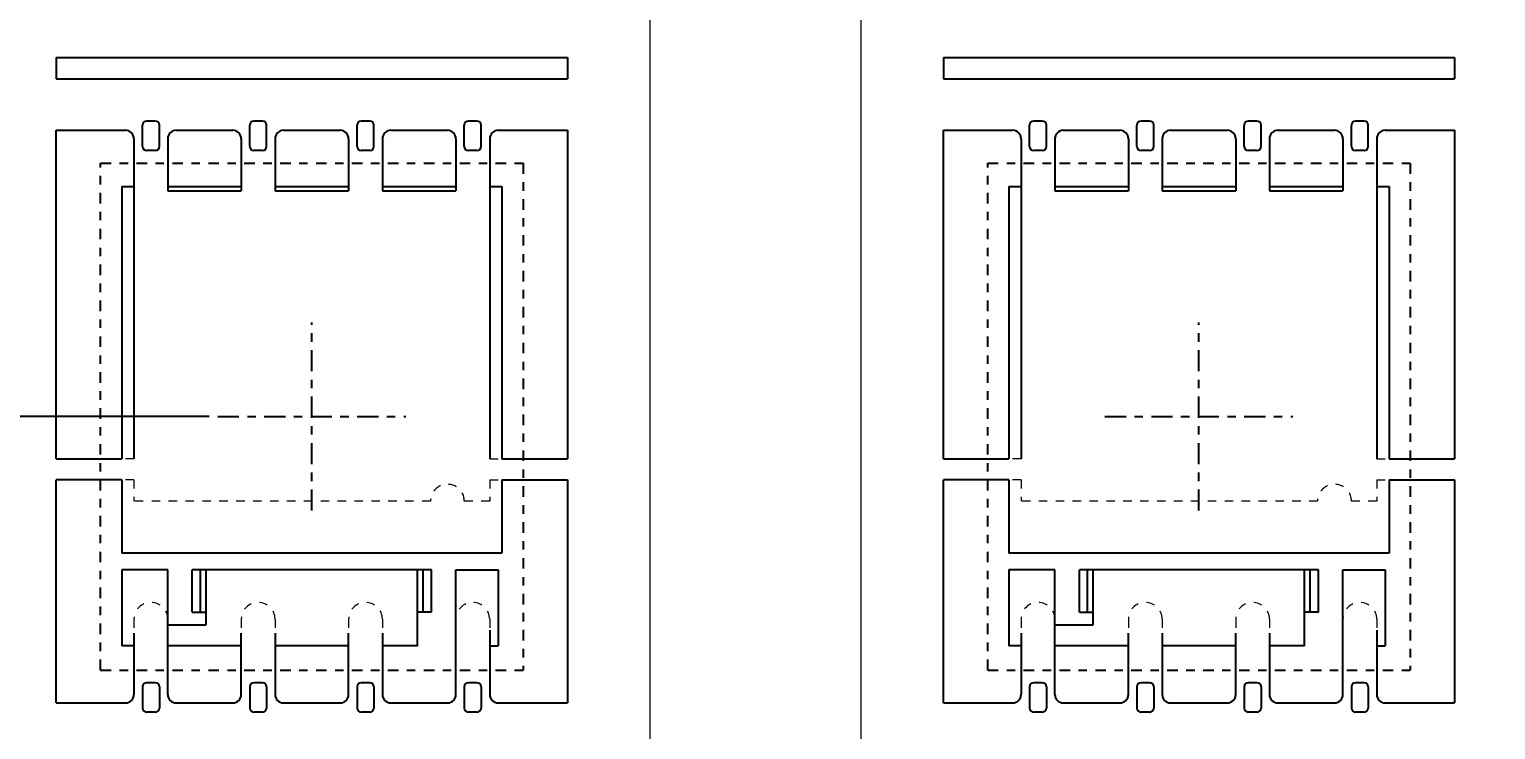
# Model space of a CAD drawing. Header units: inches. Extents: x -19 to 58, y -108 to 12.
# Drawn here: x -3.34 to 14.01, y -61.13 to -52.84 of the extents above; entities that cross this region are included whole.
import ezdxf

# ---------------------------------------------------------------- set-up
doc = ezdxf.new("R2010")
doc.units = ezdxf.units.IN
doc.header["$LTSCALE"] = 0.1
doc.header["$MEASUREMENT"] = 0
doc.linetypes.add('CENTER', pattern=[2, 1.25, -0.25, 0.25, -0.25])
doc.linetypes.add('HIDDEN', pattern=[0.375, 0.25, -0.125])
doc.layers.add('1D', color=4, linetype='Continuous', lineweight=9)
doc.layers.add('P-L', color=7, linetype='HIDDEN', lineweight=13)
doc.layers.add('3', color=7, linetype='Continuous')
doc.layers.add('3D', color=4, linetype='Continuous')
doc.styles.add('TEXT-1', font='simplex.shx')
doc.dimstyles.new('DM-1-1', dxfattribs={"dimtxt": 1, "dimasz": 1, "dimexe": 0.25, "dimexo": 0.1, "dimgap": 0.2, "dimtad": 0, "dimdec": 3, "dimzin": 0, "dimdsep": 46, "dimtxsty": 'TEXT-1', "dimcen": 0.09, "dimclrd": 256, "dimclre": 256, "dimclrt": 256, "dimadec": 0, "dimazin": 0, "dimtfac": 1, "dimtdec": 3, "dimtofl": 0, "dimtmove": 0, "dimatfit": 0, "dimfxl": 1, "dimtolj": 1, "dimtzin": 0, "dimarcsym": 0})

# ---------------------------------------------------------------- blocks, each defined once
blk = doc.blocks.new('*D26')
at = {"layer": '1D', "lineweight": -2, "transparency": 16777216}
blk.add_line((-1615.99, 507.632), (-1627.848, 507.632), dxfattribs=at)
at = {"layer": 'Defpoints', "color": 0, "transparency": 16777216}
for p in [(-1615.334, 579.232), (-1627.848, 507.632), (-1615.89, 507.632)]:
    blk.add_point(p, dxfattribs=at)
at = {"layer": '1D', "transparency": 16777216, "insert": (-1630.429, 507.632), "char_height": 1, "attachment_point": 5, "style": 'TEXT-1'}
blk.add_mtext('\\A1;71.600', dxfattribs=at)
blk = doc.blocks.new('*D29')
at = {"layer": '1D', "lineweight": -2, "transparency": 16777216}
for p, q in [((-1596.2, 505.932), (-1591.544, 505.932)), ((-1591.544, 505.932), (-1589.544, 505.928)), ((-1589.544, 505.928), (-1587.544, 505.928))]:
    blk.add_line(p, q, dxfattribs=at)
at = {"layer": 'Defpoints', "color": 0, "transparency": 16777216}
for p in [(-1615.334, 579.232), (-1596.3, 505.932), (-1587.544, 505.928)]:
    blk.add_point(p, dxfattribs=at)
at = {"layer": '1D', "transparency": 16777216, "insert": (-1584.868, 505.928), "char_height": 1, "attachment_point": 5, "style": 'TEXT-1'}
blk.add_mtext('\\A1;73.300', dxfattribs=at)
blk = doc.blocks.new('*D9')
at = {"layer": '1D', "lineweight": -2, "transparency": 16777216}
for p, q in [((-1625.928, 521.79), (-1627.928, 521.79)), ((-1623.928, 521.807), (-1625.928, 521.79)), ((-1616.547, 521.807), (-1623.928, 521.807))]:
    blk.add_line(p, q, dxfattribs=at)
at = {"layer": 'Defpoints', "color": 0, "transparency": 16777216}
for p in [(-1615.334, 579.232), (-1627.928, 521.79), (-1616.447, 521.807)]:
    blk.add_point(p, dxfattribs=at)
at = {"layer": '1D', "transparency": 16777216, "insert": (-1630.604, 521.79), "char_height": 1, "attachment_point": 5, "style": 'TEXT-1'}
blk.add_mtext('\\A1;57.425', dxfattribs=at)
blk = doc.blocks.new('*D10')
at = {"layer": '1D', "lineweight": -2, "transparency": 16777216}
for p, q in [((-1626.011, 513.566), (-1628.011, 513.566)), ((-1624.011, 513.557), (-1626.011, 513.566)), ((-1616.547, 513.557), (-1624.011, 513.557))]:
    blk.add_line(p, q, dxfattribs=at)
at = {"layer": 'Defpoints', "color": 0, "transparency": 16777216}
for p in [(-1615.334, 579.232), (-1628.011, 513.566), (-1616.447, 513.557)]:
    blk.add_point(p, dxfattribs=at)
at = {"layer": '1D', "transparency": 16777216, "insert": (-1630.687, 513.566), "char_height": 1, "attachment_point": 5, "style": 'TEXT-1'}
blk.add_mtext('\\A1;65.675', dxfattribs=at)
blk = doc.blocks.new('*D31')
at = {"layer": '1D', "lineweight": -2, "transparency": 16777216}
blk.add_line((-1615.334, 506.976), (-1615.334, 500.266), dxfattribs=at)
at = {"layer": 'Defpoints', "color": 0, "transparency": 16777216}
for p in [(-1615.334, 579.232), (-1615.334, 507.076), (-1615.334, 500.266)]:
    blk.add_point(p, dxfattribs=at)
at = {"layer": '1D', "transparency": 16777216, "insert": (-1615.334, 498.066), "char_height": 1, "attachment_point": 5, "rotation": 90, "style": 'TEXT-1'}
blk.add_mtext('\\A1;0.000', dxfattribs=at)
blk = doc.blocks.new('*D32')
at = {"layer": '1D', "lineweight": -2, "transparency": 16777216}
blk.add_line((-1610.084, 506.976), (-1610.084, 500.241), dxfattribs=at)
at = {"layer": 'Defpoints', "color": 0, "transparency": 16777216}
for p in [(-1615.334, 579.232), (-1610.084, 507.076), (-1610.084, 500.241)]:
    blk.add_point(p, dxfattribs=at)
at = {"layer": '1D', "transparency": 16777216, "insert": (-1610.084, 498.041), "char_height": 1, "attachment_point": 5, "rotation": 90, "style": 'TEXT-1'}
blk.add_mtext('\\A1;5.250', dxfattribs=at)
blk = doc.blocks.new('*D33')
at = {"layer": '1D', "lineweight": -2, "transparency": 16777216}
blk.add_line((-1604.834, 506.976), (-1604.834, 501.064), dxfattribs=at)
at = {"layer": 'Defpoints', "color": 0, "transparency": 16777216}
for p in [(-1615.334, 579.232), (-1604.834, 507.076), (-1604.834, 501.064)]:
    blk.add_point(p, dxfattribs=at)
at = {"layer": '1D', "transparency": 16777216, "insert": (-1604.834, 498.483), "char_height": 1, "attachment_point": 5, "rotation": 90, "style": 'TEXT-1'}
blk.add_mtext('\\A1;10.500', dxfattribs=at)
blk = doc.blocks.new('*D34')
at = {"layer": '1D', "lineweight": -2, "transparency": 16777216}
blk.add_line((-1599.584, 506.976), (-1599.584, 501.064), dxfattribs=at)
at = {"layer": 'Defpoints', "color": 0, "transparency": 16777216}
for p in [(-1615.334, 579.232), (-1599.584, 507.076), (-1599.584, 501.064)]:
    blk.add_point(p, dxfattribs=at)
at = {"layer": '1D', "transparency": 16777216, "insert": (-1599.584, 498.483), "char_height": 1, "attachment_point": 5, "rotation": 90, "style": 'TEXT-1'}
blk.add_mtext('\\A1;15.750', dxfattribs=at)
blk = doc.blocks.new('*D35')
at = {"layer": '1D', "lineweight": -2, "transparency": 16777216}
blk.add_line((-1612.309, 505.932), (-1612.309, 500.168), dxfattribs=at)
at = {"layer": 'Defpoints', "color": 0, "transparency": 16777216}
for p in [(-1615.334, 579.232), (-1612.309, 506.032), (-1612.309, 500.168)]:
    blk.add_point(p, dxfattribs=at)
at = {"layer": '1D', "transparency": 16777216, "insert": (-1612.309, 497.968), "char_height": 1, "attachment_point": 5, "rotation": 90, "style": 'TEXT-1'}
blk.add_mtext('\\A1;3.025', dxfattribs=at)
blk = doc.blocks.new('*D36')
at = {"layer": '1D', "lineweight": -2, "transparency": 16777216}
blk.add_line((-1607.859, 505.932), (-1607.859, 500.237), dxfattribs=at)
at = {"layer": 'Defpoints', "color": 0, "transparency": 16777216}
for p in [(-1615.334, 579.232), (-1607.859, 506.032), (-1607.859, 500.237)]:
    blk.add_point(p, dxfattribs=at)
at = {"layer": '1D', "transparency": 16777216, "insert": (-1607.859, 498.037), "char_height": 1, "attachment_point": 5, "rotation": 90, "style": 'TEXT-1'}
blk.add_mtext('\\A1;7.475', dxfattribs=at)
blk = doc.blocks.new('*D37')
at = {"layer": '1D', "lineweight": -2, "transparency": 16777216}
blk.add_line((-1612.409, 509.307), (-1627.762, 509.307), dxfattribs=at)
at = {"layer": 'Defpoints', "color": 0, "transparency": 16777216}
for p in [(-1615.334, 579.232), (-1627.762, 509.307), (-1612.309, 509.307)]:
    blk.add_point(p, dxfattribs=at)
at = {"layer": '1D', "transparency": 16777216, "insert": (-1630.438, 509.307), "char_height": 1, "attachment_point": 5, "style": 'TEXT-1'}
blk.add_mtext('\\A1;69.925', dxfattribs=at)
blk = doc.blocks.new('*D41')
at = {"layer": '1D', "lineweight": -2, "transparency": 16777216}
blk.add_line((-1609.984, 511.932), (-1587.544, 511.932), dxfattribs=at)
at = {"layer": 'Defpoints', "color": 0, "transparency": 16777216}
for p in [(-1615.334, 579.232), (-1610.084, 511.932), (-1587.544, 511.932)]:
    blk.add_point(p, dxfattribs=at)
at = {"layer": '1D', "transparency": 16777216, "insert": (-1584.868, 511.932), "char_height": 1, "attachment_point": 5, "style": 'TEXT-1'}
blk.add_mtext('\\A1;67.300', dxfattribs=at)
blk = doc.blocks.new('*D42')
at = {"layer": '1D', "lineweight": -2, "transparency": 16777216}
blk.add_line((-1599.484, 517.432), (-1587.544, 517.432), dxfattribs=at)
at = {"layer": 'Defpoints', "color": 0, "transparency": 16777216}
for p in [(-1615.334, 579.232), (-1599.584, 517.432), (-1587.544, 517.432)]:
    blk.add_point(p, dxfattribs=at)
at = {"layer": '1D', "transparency": 16777216, "insert": (-1584.963, 517.432), "char_height": 1, "attachment_point": 5, "style": 'TEXT-1'}
blk.add_mtext('\\A1;61.800', dxfattribs=at)
blk = doc.blocks.new('*D43')
at = {"layer": '1D', "lineweight": -2, "transparency": 16777216}
blk.add_line((-1599.484, 521.432), (-1587.544, 521.432), dxfattribs=at)
at = {"layer": 'Defpoints', "color": 0, "transparency": 16777216}
for p in [(-1615.334, 579.232), (-1599.584, 521.432), (-1587.544, 521.432)]:
    blk.add_point(p, dxfattribs=at)
at = {"layer": '1D', "transparency": 16777216, "insert": (-1584.868, 521.432), "char_height": 1, "attachment_point": 5, "style": 'TEXT-1'}
blk.add_mtext('\\A1;57.800', dxfattribs=at)
blk = doc.blocks.new('*D44')
at = {"layer": '1D', "lineweight": -2, "transparency": 16777216}
blk.add_line((-1609.984, 526.932), (-1587.544, 526.932), dxfattribs=at)
at = {"layer": 'Defpoints', "color": 0, "transparency": 16777216}
for p in [(-1615.334, 579.232), (-1610.084, 526.932), (-1587.544, 526.932)]:
    blk.add_point(p, dxfattribs=at)
at = {"layer": '1D', "transparency": 16777216, "insert": (-1584.868, 526.932), "char_height": 1, "attachment_point": 5, "style": 'TEXT-1'}
blk.add_mtext('\\A1;52.300', dxfattribs=at)
blk = doc.blocks.new('*D49')
at = {"layer": '1D', "lineweight": -2, "transparency": 16777216}
blk.add_line((-1612.409, 506.032), (-1627.744, 506.032), dxfattribs=at)
at = {"layer": 'Defpoints', "color": 0, "transparency": 16777216}
for p in [(-1615.334, 579.232), (-1627.744, 506.032), (-1612.309, 506.032)]:
    blk.add_point(p, dxfattribs=at)
at = {"layer": '1D', "transparency": 16777216, "insert": (-1630.42, 506.032), "char_height": 1, "attachment_point": 5, "style": 'TEXT-1'}
blk.add_mtext('\\A1;73.200', dxfattribs=at)

msp = doc.modelspace()

# ---------------------------------------------------------------- linework, layer by layer
at = {"layer": '1D', "color": 0}
for p, q in [((3.99997, -52.3), (3.99997, -67.3)), ((6.49997, -52.3), (6.49997, -67.3))]:
    msp.add_line(p, q, dxfattribs=at)
at = {"layer": '3'}
for p, q in [((-3.025, -53.175), (3.025, -53.175)), ((-3.025, -53.175), (-3.025, -53.425)), ((3.025, -53.175), (3.025, -53.425)), ((7.475, -53.175), (13.525, -53.175)), ((7.475, -53.175), (7.475, -53.425)), ((13.525, -53.175), (13.525, -53.425)), ((-3.025, -53.425), (3.025, -53.425)), ((7.475, -53.425), (13.525, -53.425)), ((-2.005, -54.225), (-2.005, -53.975)), ((-1.855, -53.925), (-1.955, -53.925)), ((-1.805, -54.225), (-1.805, -53.975)), ((-0.735, -54.225), (-0.735, -53.975)), ((-0.585, -53.925), (-0.685, -53.925)), ((-0.535, -54.225), (-0.535, -53.975)), ((0.535, -54.225), (0.535, -53.975)), ((0.685, -53.925), (0.585, -53.925)), ((0.735, -54.225), (0.735, -53.975)), ((1.805, -54.225), (1.805, -53.975)), ((1.955, -53.925), (1.855, -53.925)), ((2.005, -54.225), (2.005, -53.975)), ((8.495, -54.225), (8.495, -53.975)), ((8.645, -53.925), (8.545, -53.925)), ((8.695, -54.225), (8.695, -53.975)), ((9.765, -54.225), (9.765, -53.975)), ((9.915, -53.925), (9.815, -53.925)), ((9.965, -54.225), (9.965, -53.975)), ((11.035, -54.225), (11.035, -53.975)), ((11.185, -53.925), (11.085, -53.925)), ((11.235, -54.225), (11.235, -53.975)), ((12.305, -54.225), (12.305, -53.975)), ((12.455, -53.925), (12.355, -53.925)), ((12.505, -54.225), (12.505, -53.975)), ((-3.025, -57.925), (-3.025, -54.035)), ((-3.025, -54.035), (-2.205, -54.035)), ((-2.105, -54.135), (-2.105, -54.65)), ((-1.705, -54.135), (-1.705, -54.65)), ((-1.605, -54.035), (-0.935, -54.035)), ((-0.835, -54.135), (-0.835, -54.65)), ((-0.435, -54.135), (-0.435, -54.65)), ((-0.335, -54.035), (0.335, -54.035)), ((0.435, -54.135), (0.435, -54.65)), ((0.835, -54.135), (0.835, -54.65)), ((0.935, -54.035), (1.605, -54.035)), ((1.705, -54.135), (1.705, -54.65)), ((2.105, -54.135), (2.105, -54.65)), ((2.205, -54.035), (3.025, -54.035)), ((3.025, -54.035), (3.025, -57.925)), ((7.475, -57.925), (7.475, -54.035)), ((7.475, -54.035), (8.295, -54.035)), ((8.395, -54.135), (8.395, -54.65)), ((8.795, -54.135), (8.795, -54.65)), ((8.895, -54.035), (9.565, -54.035)), ((9.665, -54.135), (9.665, -54.65)), ((10.065, -54.135), (10.065, -54.65)), ((10.165, -54.035), (10.835, -54.035)), ((10.935, -54.135), (10.935, -54.65)), ((11.335, -54.135), (11.335, -54.65)), ((11.435, -54.035), (12.105, -54.035)), ((12.205, -54.135), (12.205, -54.65)), ((12.605, -54.135), (12.605, -54.65)), ((12.705, -54.035), (13.525, -54.035)), ((13.525, -54.035), (13.525, -57.925)), ((-1.855, -54.275), (-1.955, -54.275)), ((-0.585, -54.275), (-0.685, -54.275)), ((0.685, -54.275), (0.585, -54.275)), ((1.955, -54.275), (1.855, -54.275)), ((8.645, -54.275), (8.545, -54.275)), ((9.915, -54.275), (9.815, -54.275)), ((11.185, -54.275), (11.085, -54.275)), ((12.455, -54.275), (12.355, -54.275)), ((-2.105, -54.65), (-2.105, -57.925)), ((-1.705, -54.65), (-1.705, -54.75)), ((-0.835, -54.65), (-0.835, -54.75)), ((-0.435, -54.65), (-0.435, -54.75)), ((0.435, -54.65), (0.435, -54.75)), ((0.835, -54.65), (0.835, -54.75)), ((1.705, -54.65), (1.705, -54.75)), ((2.105, -54.65), (2.105, -57.925)), ((8.395, -54.65), (8.395, -57.925)), ((8.795, -54.65), (8.795, -54.75)), ((9.665, -54.65), (9.665, -54.75)), ((10.065, -54.65), (10.065, -54.75)), ((10.935, -54.65), (10.935, -54.75)), ((11.335, -54.65), (11.335, -54.75)), ((12.205, -54.65), (12.205, -54.75)), ((12.605, -54.65), (12.605, -57.925)), ((-2.24999, -54.7), (-2.24999, -57.925)), ((-2.24999, -54.7), (-2.105, -54.7)), ((-1.705, -54.7), (-0.835, -54.7)), ((-1.705, -54.75), (-0.835, -54.75)), ((-0.435, -54.7), (0.435, -54.7)), ((-0.435, -54.75), (0.435, -54.75)), ((0.835, -54.7), (1.705, -54.7)), ((0.835, -54.75), (1.705, -54.75)), ((2.105, -54.7), (2.25, -54.7)), ((2.25, -54.7), (2.24999, -57.925)), ((8.25001, -54.7), (8.25001, -57.925)), ((8.25001, -54.7), (8.395, -54.7)), ((8.795, -54.7), (9.665, -54.7)), ((8.795, -54.75), (9.665, -54.75)), ((10.065, -54.7), (10.935, -54.7)), ((10.065, -54.75), (10.935, -54.75)), ((11.335, -54.7), (12.205, -54.7)), ((11.335, -54.75), (12.205, -54.75)), ((12.605, -54.7), (12.75, -54.7)), ((12.75, -54.7), (12.74999, -57.925)), ((-3.025, -57.925), (-2.24999, -57.925)), ((2.24999, -57.92499), (3.025, -57.925)), ((7.475, -57.925), (8.25001, -57.925)), ((12.74999, -57.92499), (13.525, -57.925)), ((-3.025, -60.815), (-3.025, -58.175)), ((-2.25, -58.175), (-3.025, -58.175)), ((-2.25, -58.175), (-2.25, -59.03999)), ((2.25, -58.175), (3.025, -58.175)), ((2.25, -58.175), (2.25, -59.04)), ((3.025, -58.175), (3.025, -60.815)), ((7.475, -60.815), (7.475, -58.175)), ((8.25, -58.175), (7.475, -58.175)), ((8.25, -58.175), (8.25, -59.03999)), ((12.75, -58.175), (13.525, -58.175)), ((12.75, -58.175), (12.75, -59.04)), ((13.525, -58.175), (13.525, -60.815)), ((2.25, -59.04), (-2.25, -59.03999)), ((12.75, -59.04), (8.25, -59.03999)), ((-1.705, -59.24016), (-2.25, -59.24016)), ((-2.25, -59.24016), (-2.25, -60.14016)), ((-1.705, -60.715), (-1.705, -59.24016)), ((1.41503, -59.24016), (-1.41503, -59.24016)), ((-1.41503, -59.74016), (-1.41503, -59.24016)), ((-1.31699, -59.74016), (-1.31699, -59.24016)), ((-1.25, -59.89016), (-1.25, -59.24016)), ((1.25, -60.14016), (1.25, -59.24016)), ((1.31699, -59.74016), (1.31699, -59.24016)), ((1.41503, -59.74016), (1.41503, -59.24016)), ((1.705, -60.715), (1.705, -59.24016)), ((1.705, -59.24016), (2.205, -59.24016)), ((2.205, -59.24016), (2.205, -60.14016)), ((8.795, -59.24016), (8.25, -59.24016)), ((8.25, -59.24016), (8.25, -60.14016)), ((8.795, -60.715), (8.795, -59.24016)), ((11.91503, -59.24016), (9.08497, -59.24016)), ((9.08497, -59.74016), (9.08497, -59.24016)), ((9.18301, -59.74016), (9.18301, -59.24016)), ((9.25, -59.89016), (9.25, -59.24016)), ((11.75, -60.14016), (11.75, -59.24016)), ((11.81699, -59.74016), (11.81699, -59.24016)), ((11.91503, -59.74016), (11.91503, -59.24016)), ((12.205, -60.715), (12.205, -59.24016)), ((12.205, -59.24016), (12.705, -59.24016)), ((12.705, -59.24016), (12.705, -60.14016)), ((-1.41503, -59.74016), (-1.25, -59.74016)), ((1.41503, -59.74016), (1.25, -59.74016)), ((9.08497, -59.74016), (9.25, -59.74016)), ((11.91503, -59.74016), (11.75, -59.74016)), ((-2.105, -59.99016), (-2.105, -60.715)), ((-1.705, -59.89016), (-1.25, -59.89016)), ((-0.835, -60.715), (-0.835, -59.99016)), ((-0.435, -59.99016), (-0.435, -60.715)), ((0.435, -60.715), (0.435, -59.99016)), ((0.835, -59.99016), (0.835, -60.715)), ((2.105, -59.95393), (2.105, -60.715)), ((8.395, -59.99016), (8.395, -60.715)), ((8.795, -59.89016), (9.25, -59.89016)), ((9.665, -60.715), (9.665, -59.99016)), ((10.065, -59.99016), (10.065, -60.715)), ((10.935, -60.715), (10.935, -59.99016)), ((11.335, -59.99016), (11.335, -60.715)), ((12.605, -59.95393), (12.605, -60.715)), ((-2.105, -60.14016), (-2.25, -60.14016)), ((-0.835, -60.14016), (-1.705, -60.14016)), ((0.435, -60.14016), (-0.435, -60.14016)), ((1.25, -60.14016), (0.835, -60.14016)), ((2.105, -60.14016), (2.205, -60.14016)), ((8.395, -60.14016), (8.25, -60.14016)), ((9.665, -60.14016), (8.795, -60.14016)), ((10.935, -60.14016), (10.065, -60.14016)), ((11.75, -60.14016), (11.335, -60.14016)), ((12.605, -60.14016), (12.705, -60.14016)), ((-2.005, -60.625), (-2.005, -60.875)), ((-1.855, -60.575), (-1.955, -60.575)), ((-1.805, -60.625), (-1.805, -60.875)), ((-0.735, -60.625), (-0.735, -60.875)), ((-0.585, -60.575), (-0.685, -60.575)), ((-0.535, -60.625), (-0.535, -60.875)), ((0.535, -60.625), (0.535, -60.875)), ((0.685, -60.575), (0.585, -60.575)), ((0.735, -60.625), (0.735, -60.875)), ((1.805, -60.625), (1.805, -60.875)), ((1.955, -60.575), (1.855, -60.575)), ((2.005, -60.625), (2.005, -60.875)), ((8.495, -60.625), (8.495, -60.875)), ((8.645, -60.575), (8.545, -60.575)), ((8.695, -60.625), (8.695, -60.875)), ((9.765, -60.625), (9.765, -60.875)), ((9.915, -60.575), (9.815, -60.575)), ((9.965, -60.625), (9.965, -60.875)), ((11.035, -60.625), (11.035, -60.875)), ((11.185, -60.575), (11.085, -60.575)), ((11.235, -60.625), (11.235, -60.875)), ((12.305, -60.625), (12.305, -60.875)), ((12.455, -60.575), (12.355, -60.575)), ((12.505, -60.625), (12.505, -60.875)), ((-3.025, -60.815), (-2.205, -60.815)), ((-1.605, -60.815), (-0.935, -60.815)), ((-0.335, -60.815), (0.335, -60.815)), ((0.935, -60.815), (1.605, -60.815)), ((2.205, -60.815), (3.025, -60.815)), ((7.475, -60.815), (8.295, -60.815)), ((8.895, -60.815), (9.565, -60.815)), ((10.165, -60.815), (10.835, -60.815)), ((11.435, -60.815), (12.105, -60.815)), ((12.705, -60.815), (13.525, -60.815)), ((-1.855, -60.925), (-1.955, -60.925)), ((-0.585, -60.925), (-0.685, -60.925)), ((0.685, -60.925), (0.585, -60.925)), ((1.955, -60.925), (1.855, -60.925)), ((8.645, -60.925), (8.545, -60.925)), ((9.915, -60.925), (9.815, -60.925)), ((11.185, -60.925), (11.085, -60.925)), ((12.455, -60.925), (12.355, -60.925))]:
    msp.add_line(p, q, dxfattribs=at)
for centre, radius, start, end in [((-1.955, -53.975), 0.05, 90, 180), ((-1.855, -53.975), 0.05, 0, 90), ((-0.685, -53.975), 0.05, 90, 180), ((-0.585, -53.975), 0.05, 0, 90), ((0.585, -53.975), 0.05, 90, 180), ((0.685, -53.975), 0.05, 0, 90), ((1.855, -53.975), 0.05, 90, 180), ((1.955, -53.975), 0.05, 0, 90), ((8.545, -53.975), 0.05, 90, 180), ((8.645, -53.975), 0.05, 0, 90), ((9.815, -53.975), 0.05, 90, 180), ((9.915, -53.975), 0.05, 0, 90), ((11.085, -53.975), 0.05, 90, 180), ((11.185, -53.975), 0.05, 0, 90), ((12.355, -53.975), 0.05, 90, 180), ((12.455, -53.975), 0.05, 0, 90), ((-2.205, -54.135), 0.1, 0, 90), ((-1.605, -54.135), 0.1, 90, 180), ((-0.935, -54.135), 0.1, 0, 90), ((-0.335, -54.135), 0.1, 90, 180), ((0.335, -54.135), 0.1, 0, 90), ((0.935, -54.135), 0.1, 90, 180), ((1.605, -54.135), 0.1, 360, 90), ((2.205, -54.135), 0.1, 90, 180), ((8.295, -54.135), 0.1, 0, 90), ((8.895, -54.135), 0.1, 90, 180), ((9.565, -54.135), 0.1, 0, 90), ((10.165, -54.135), 0.1, 90, 180), ((10.835, -54.135), 0.1, 0, 90), ((11.435, -54.135), 0.1, 90, 180), ((12.105, -54.135), 0.1, 360, 90), ((12.705, -54.135), 0.1, 90, 180), ((-1.955, -54.225), 0.05, 180, 270), ((-1.855, -54.225), 0.05, 270, 0), ((-0.685, -54.225), 0.05, 180, 270), ((-0.585, -54.225), 0.05, 270, 0), ((0.585, -54.225), 0.05, 180, 270), ((0.685, -54.225), 0.05, 270, 0), ((1.855, -54.225), 0.05, 180, 270), ((1.955, -54.225), 0.05, 270, 0), ((8.545, -54.225), 0.05, 180, 270), ((8.645, -54.225), 0.05, 270, 0), ((9.815, -54.225), 0.05, 180, 270), ((9.915, -54.225), 0.05, 270, 0), ((11.085, -54.225), 0.05, 180, 270), ((11.185, -54.225), 0.05, 270, 0), ((12.355, -54.225), 0.05, 180, 270), ((12.455, -54.225), 0.05, 270, 0), ((-2.205, -60.715), 0.1, 270, 0), ((-1.955, -60.625), 0.05, 90, 180), ((-1.855, -60.625), 0.05, 0, 90), ((-1.605, -60.715), 0.1, 180, 270), ((-0.935, -60.715), 0.1, 270, 0), ((-0.685, -60.625), 0.05, 90, 180), ((-0.585, -60.625), 0.05, 0, 90), ((-0.335, -60.715), 0.1, 180, 270), ((0.335, -60.715), 0.1, 270, 0), ((0.585, -60.625), 0.05, 90, 180), ((0.685, -60.625), 0.05, 0, 90), ((0.935, -60.715), 0.1, 180, 270), ((1.605, -60.715), 0.1, 270, 0), ((1.855, -60.625), 0.05, 90, 180), ((1.955, -60.625), 0.05, 0, 90), ((2.205, -60.715), 0.1, 180, 270), ((8.295, -60.715), 0.1, 270, 0), ((8.545, -60.625), 0.05, 90, 180), ((8.645, -60.625), 0.05, 0, 90), ((8.895, -60.715), 0.1, 180, 270), ((9.565, -60.715), 0.1, 270, 0), ((9.815, -60.625), 0.05, 90, 180), ((9.915, -60.625), 0.05, 0, 90), ((10.165, -60.715), 0.1, 180, 270), ((10.835, -60.715), 0.1, 270, 0), ((11.085, -60.625), 0.05, 90, 180), ((11.185, -60.625), 0.05, 0, 90), ((11.435, -60.715), 0.1, 180, 270), ((12.105, -60.715), 0.1, 270, 0), ((12.355, -60.625), 0.05, 90, 180), ((12.455, -60.625), 0.05, 0, 90), ((12.705, -60.715), 0.1, 180, 270), ((-1.955, -60.875), 0.05, 180, 270), ((-1.855, -60.875), 0.05, 270, 0), ((-0.685, -60.875), 0.05, 180, 270), ((-0.585, -60.875), 0.05, 270, 0), ((0.585, -60.875), 0.05, 180, 270), ((0.685, -60.875), 0.05, 270, 0), ((1.855, -60.875), 0.05, 180, 270), ((1.955, -60.875), 0.05, 270, 0), ((8.545, -60.875), 0.05, 180, 270), ((8.645, -60.875), 0.05, 270, 0), ((9.815, -60.875), 0.05, 180, 270), ((9.915, -60.875), 0.05, 270, 0), ((11.085, -60.875), 0.05, 180, 270), ((11.185, -60.875), 0.05, 270, 0), ((12.355, -60.875), 0.05, 180, 270), ((12.455, -60.875), 0.05, 270, 0)]:
    msp.add_arc(centre, radius, start, end, dxfattribs=at)
at = {"layer": '3D', "color": 2, "linetype": 'CENTER'}
for p, q in [((-2.5, -60.425), (-2.5, -54.425)), ((-2.5, -54.425), (2.5, -54.425)), ((2.5, -54.425), (2.5, -60.425)), ((8, -60.425), (8, -54.425)), ((8, -54.425), (13, -54.425)), ((13, -54.425), (13, -60.425)), ((-2.5, -60.425), (2.5, -60.425)), ((8, -60.425), (13, -60.425))]:
    msp.add_line(p, q, dxfattribs=at)
at = {"layer": '3D', "color": 1, "linetype": 'CENTER', "ltscale": 2}
for p, q in [((0, -58.53778), (0, -56.31222)), ((10.5, -58.53778), (10.5, -56.31222)), ((-1.11278, -57.425), (1.11278, -57.425)), ((9.38722, -57.425), (11.61278, -57.425))]:
    msp.add_line(p, q, dxfattribs=at)
at = {"layer": 'P-L', "ltscale": 4}
for p, q in [((-2.105, -57.925), (-2.24999, -57.925)), ((2.105, -57.925), (2.24999, -57.925)), ((8.395, -57.925), (8.25001, -57.925)), ((12.605, -57.925), (12.74999, -57.925)), ((-2.10501, -58.175), (-2.25, -58.175)), ((-2.10501, -58.175), (-2.10501, -58.425)), ((2.10499, -58.175), (2.24998, -58.175)), ((2.10501, -58.175), (2.10501, -58.425)), ((8.39499, -58.175), (8.25, -58.175)), ((8.39499, -58.175), (8.39499, -58.425)), ((12.60499, -58.175), (12.74998, -58.175)), ((12.60501, -58.175), (12.60501, -58.425)), ((1.40501, -58.42501), (-2.10501, -58.425)), ((2.10501, -58.42501), (1.80501, -58.42501)), ((11.90501, -58.42501), (8.39499, -58.425)), ((12.60501, -58.42501), (12.30501, -58.42501)), ((-2.105, -59.825), (-2.105, -59.99016)), ((-0.835, -59.825), (-0.835, -59.99016)), ((-0.435, -59.825), (-0.435, -59.99016)), ((0.435, -59.825), (0.435, -59.99016)), ((0.835, -59.825), (0.835, -59.99016)), ((2.105, -59.825), (2.105, -59.95393)), ((8.395, -59.825), (8.395, -59.99016)), ((9.665, -59.825), (9.665, -59.99016)), ((10.065, -59.825), (10.065, -59.99016)), ((10.935, -59.825), (10.935, -59.99016)), ((11.335, -59.825), (11.335, -59.99016)), ((12.605, -59.825), (12.605, -59.95393))]:
    msp.add_line(p, q, dxfattribs=at)
for centre, start, end in [((1.60501, -58.425), 359.997797, 180.001977), ((12.10501, -58.425), 359.997797, 180.001977), ((-1.905, -59.825), 0, 180), ((-0.635, -59.825), 0, 180), ((0.635, -59.825), 0, 180), ((1.905, -59.825), 0, 180), ((8.595, -59.825), 0, 180), ((9.865, -59.825), 0, 180), ((11.135, -59.825), 0, 180), ((12.405, -59.825), 0, 180)]:
    msp.add_arc(centre, 0.2, start, end, dxfattribs=at)

# ---------------------------------------------------------------- dimensions: what is measured, and where the dimension line sits
at = {"layer": '1D'}
for feature_location, offset, dtype, picture, middle, set_off in [((-1.11278, -65.675), (-11.56442, 0.00862), 0, '*D10', (-15.35339, -65.66638), (1615.33375, -579.23201)), ((-1.11278, -57.425), (-11.48131, -0.01692), 0, '*D9', (-15.27028, -57.44192), (1615.33375, -579.23201)), ((-0.55639, -71.6), (-11.95745, 0), 0, '*D26', (-15.09479, -71.6), (1615.33375, -579.23201)), ((3.025, -73.2), (-15.43498, 0), 0, '*D49', (-15.08618, -73.2), (1615.33375, -579.23201)), ((3.025, -69.925), (-15.45312, 0), 0, '*D37', (-15.10431, -69.925), (1615.33375, -579.23201)), ((-0.000000003, -72.156389115), (0, -6.80985464), 1, '*D31', (-0.000000003, -81.166243755), (1615.333745728, -579.232014867)), ((19.03374, -73.3), (8.75595, -0.00356), 0, '*D29', (30.46588, -73.30356), (1615.33375, -579.23201)), ((5.25, -72.15639), (0, -6.8348), 1, '*D32', (5.25, -81.19119), (1615.33375, -579.23201)), ((10.5, -72.15639), (0, -6.01172), 1, '*D33', (10.5, -80.74906), (1615.33375, -579.23201)), ((15.75, -72.15639), (0, -6.01172), 1, '*D34', (15.75, -80.74906), (1615.33375, -579.23201)), ((3.025, -73.2), (0, -5.8638), 1, '*D35', (3.025, -81.2638), (1615.33375, -579.23201)), ((7.475, -73.2), (0, -5.79477), 1, '*D36', (7.475, -81.19477), (1615.33375, -579.23201))]:
    dim = msp.add_ordinate_dim(feature_location=feature_location, offset=offset, dtype=dtype, origin=(0, 0), dimstyle='DM-1-1', dxfattribs=at)
    dim.commit()
    dim.dimension.update_dxf_attribs({"geometry": picture, "text_midpoint": middle, "insert": set_off})
at = {"layer": '1D', "color": 0}
for feature_location, offset, picture, middle in [((5.24997, -67.3), (22.53972, 0), '*D41', (30.46588, -67.3)), ((15.75, -61.8), (12.03969, 0), '*D42', (30.37064, -61.8)), ((15.75, -57.8), (12.03969, 0), '*D43', (30.46588, -57.8)), ((5.24997, -52.3), (22.53972, 0), '*D44', (30.46588, -52.3))]:
    dim = msp.add_ordinate_dim(feature_location=feature_location, offset=offset, dtype=0, origin=(0, 0), dimstyle='DM-1-1', dxfattribs=at)
    dim.commit()
    dim.dimension.update_dxf_attribs({"geometry": picture, "text_midpoint": middle, "insert": (1615.33375, -579.23201)})

doc.saveas('drawing.dxf')
